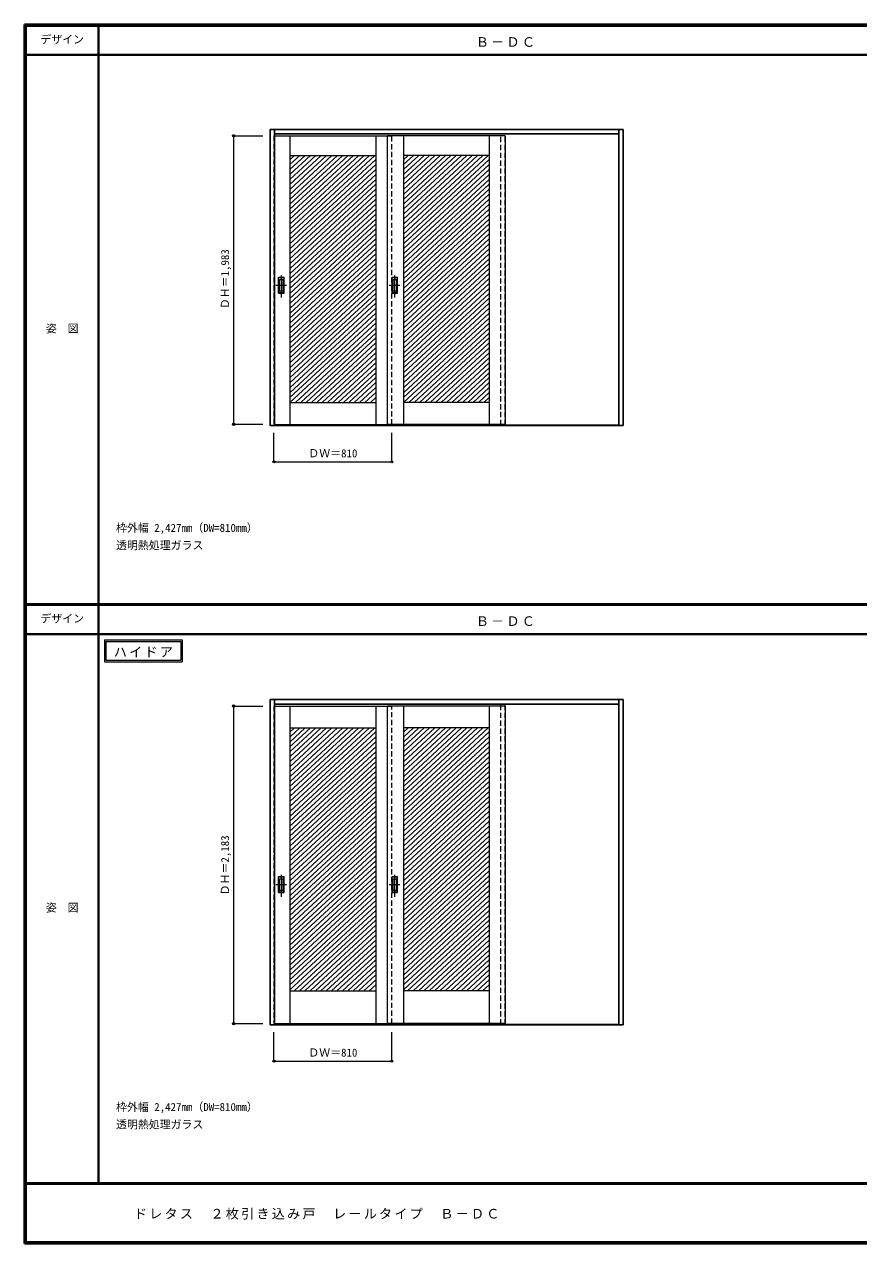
# Model space of a CAD drawing. Units: millimetres, scale not verified. Extents: x -6000 to 5700, y -4307 to 4175.
# Drawn here: x -6000 to -267, y -4205 to 4175 of the extents above; entities that cross this region are included whole.
import ezdxf
from ezdxf.enums import TextEntityAlignment as Align

# ---------------------------------------------------------------- set-up
doc = ezdxf.new("R2010")
doc.units = ezdxf.units.MM
doc.header["$LTSCALE"] = 30
doc.header["$PDMODE"] = 32
doc.header["$PDSIZE"] = 15
doc.linetypes.add('CHAIN1', pattern=[8, 5, -1, 1, -1])
doc.linetypes.add('DASHED1', pattern=[1.8, 1.2, -0.6])
for name, color, linetype, lineweight in [('0-2_扉', 7, 'Continuous', 18), ('0-4_枠', 3, 'Continuous', 25), ('0-6_引手', 7, 'Continuous', 18), ('0-A_文字', 7, 'Continuous', 18), ('0-B_寸法', 4, 'Continuous', 9), ('0-C_ハッチ', 4, 'Continuous', 9), ('F-1_枠', 6, 'Continuous', 40), ('F-A_文字', 7, 'Continuous', 18)]:
    doc.layers.add(name, color=color, linetype=linetype, lineweight=lineweight)
doc.styles.add('ＭＳ ゴシック', font='')
doc.styles.get('ＭＳ ゴシック').set_extended_font_data('MS Gothic')

msp = doc.modelspace()

# ---------------------------------------------------------------- linework, layer by layer
at = {"layer": '0-2_扉', "color": 4, "linetype": 'DASHED1', "lineweight": 9}
for p, q in [((-4285, 3409), (-4285, 1426)), ((-4282, 3409), (-4285, 3409)), ((-3475, 1426), (-3475, 3409)), ((-2725, 1421), (-2725, 3423)), ((-2695, 1421), (-2695, 3423)), ((-4282, 1426), (-4285, 1426)), ((-4285, -510.25), (-4285, -2693.25)), ((-4285, -510.25), (-4282, -510.25)), ((-4282, -2693.25), (-4285, -2693.25))]:
    msp.add_line(p, q, dxfattribs=at)
at = {"layer": '0-2_扉'}
for p, q in [((-4282, 3409), (-3475, 3409)), ((-4175, 3409), (-4175, 1426)), ((-3585, 3409), (-3585, 1426)), ((-3505, 3409), (-3475, 3409)), ((-3505, 1426), (-3505, 3409)), ((-2695, 3409), (-3505, 3409)), ((-3395, 3409), (-3395, 1426)), ((-2805, 3409), (-2805, 1426)), ((-4175, 3274), (-3585, 3274)), ((-2805, 3274), (-3395, 3274)), ((-4175, 1576), (-3585, 1576)), ((-2805, 1576), (-3395, 1576)), ((-4282, 1426), (-3475, 1426)), ((-3505, 1426), (-3475, 1426)), ((-4282, -510.25), (-3475, -510.25)), ((-4175, -510.25), (-4175, -2693.25)), ((-3585, -510.25), (-3585, -2693.25)), ((-3505, -510.25), (-3475, -510.25)), ((-3505, -2693.25), (-3505, -510.25)), ((-2695, -510.25), (-3505, -510.25)), ((-3395, -510.25), (-3395, -2693.25)), ((-2805, -510.25), (-2805, -2693.25)), ((-4175, -660.25), (-3585, -660.25)), ((-2805, -660.25), (-3395, -660.25)), ((-4175, -2468.25), (-3585, -2468.25)), ((-2805, -2468.25), (-3395, -2468.25)), ((-4282, -2693.25), (-3475, -2693.25)), ((-3505, -2693.25), (-3475, -2693.25))]:
    msp.add_line(p, q, dxfattribs=at)
at = {"layer": '0-2_扉', "color": 3, "lineweight": 25}
msp.add_line((-3505, 1418), (-3475, 1418), dxfattribs=at)
at = {"layer": '0-2_扉'}
for points in [[(-2695, 3409), (-2695, 1426), (-3505, 1426)], [(-2695, -510.25), (-2695, -2693.25), (-3505, -2693.25)]]:
    msp.add_lwpolyline(points, dxfattribs=at)
at = {"layer": '0-4_枠'}
for p, q in [((-4312, 3453), (-1885, 3453)), ((-4282, 1418), (-4282, 3453)), ((-1915, 1418), (-1915, 3453)), ((-1885, 1418), (-1885, 3453)), ((-4282, 3423), (-1915, 3423)), ((-1915, 1421), (-4282, 1421)), ((-1915, 1418), (-4282, 1418)), ((-1885, 1418), (-1915, 1418)), ((-4312, -466.25), (-1885, -466.25)), ((-4282, -2701.25), (-4282, -466.25)), ((-4282, -496.25), (-1915, -496.25)), ((-1915, -2701.25), (-1915, -466.25)), ((-1885, -2701.25), (-1885, -466.25)), ((-1915, -2698.25), (-4282, -2698.25)), ((-1915, -2701.25), (-4282, -2701.25)), ((-3505, -2701.25), (-3475, -2701.25)), ((-1885, -2701.25), (-1915, -2701.25))]:
    msp.add_line(p, q, dxfattribs=at)
at = {"layer": '0-4_枠', "color": 4, "linetype": 'DASHED1', "lineweight": 9}
for p, q in [((-2725, -2698.25), (-2725, -496.25)), ((-2695, -2698.25), (-2695, -496.25)), ((-3475, -2693.25), (-3475, -510.25))]:
    msp.add_line(p, q, dxfattribs=at)
at = {"layer": '0-4_枠'}
for points in [[(-4282, 1418), (-4312, 1418), (-4312, 3453)], [(-4282, -2701.25), (-4312, -2701.25), (-4312, -466.25)]]:
    msp.add_lwpolyline(points, dxfattribs=at)
at = {"layer": '0-6_引手'}
for p, q in [((-4253, 2438.5), (-4215, 2438.5)), ((-4253, 2328.5), (-4253, 2438.5)), ((-4215, 2328.5), (-4215, 2438.5)), ((-3473, 2438.5), (-3435, 2438.5)), ((-3473, 2328.5), (-3473, 2438.5)), ((-3435, 2328.5), (-3435, 2438.5)), ((-4246.5, 2422.5), (-4221.5, 2422.5)), ((-4246.5, 2344.5), (-4246.5, 2422.5)), ((-4221.5, 2344.5), (-4221.5, 2422.5)), ((-3466.5, 2422.5), (-3441.5, 2422.5)), ((-3466.5, 2344.5), (-3466.5, 2422.5)), ((-3441.5, 2344.5), (-3441.5, 2422.5)), ((-4253, 2328.5), (-4215, 2328.5)), ((-4246.5, 2344.5), (-4221.5, 2344.5)), ((-3473, 2328.5), (-3435, 2328.5)), ((-3466.5, 2344.5), (-3441.5, 2344.5)), ((-4253, -1680.75), (-4215, -1680.75)), ((-4253, -1790.75), (-4253, -1680.75)), ((-4246.5, -1696.75), (-4221.5, -1696.75)), ((-4246.5, -1774.75), (-4246.5, -1696.75)), ((-4221.5, -1774.75), (-4221.5, -1696.75)), ((-4215, -1790.75), (-4215, -1680.75)), ((-3473, -1680.75), (-3435, -1680.75)), ((-3473, -1790.75), (-3473, -1680.75)), ((-3466.5, -1696.75), (-3441.5, -1696.75)), ((-3466.5, -1774.75), (-3466.5, -1696.75)), ((-3441.5, -1774.75), (-3441.5, -1696.75)), ((-3435, -1790.75), (-3435, -1680.75)), ((-4253, -1790.75), (-4215, -1790.75)), ((-4246.5, -1774.75), (-4221.5, -1774.75)), ((-3473, -1790.75), (-3435, -1790.75)), ((-3466.5, -1774.75), (-3441.5, -1774.75))]:
    msp.add_line(p, q, dxfattribs=at)
at = {"layer": '0-6_引手', "linetype": 'CHAIN1'}
for p, q in [((-4234, 2298.27), (-4234, 2469.12)), ((-3454, 2298.27), (-3454, 2469.12)), ((-4272.07, 2383.5), (-4199.56, 2383.5)), ((-3492.07, 2383.5), (-3419.56, 2383.5)), ((-4234, -1820.98), (-4234, -1650.13)), ((-3454, -1820.98), (-3454, -1650.13)), ((-4272.07, -1735.75), (-4199.56, -1735.75)), ((-3492.07, -1735.75), (-3419.56, -1735.75))]:
    msp.add_line(p, q, dxfattribs=at)
at = {"layer": '0-6_引手', "linetype": 'DASHED1'}
for p, q in [((-4218, 2332.5), (-4218, 2434.5)), ((-3438, 2332.5), (-3438, 2434.5)), ((-4250, 2332.5), (-4218, 2332.5)), ((-3470, 2332.5), (-3438, 2332.5)), ((-4218, -1786.75), (-4218, -1684.75)), ((-3438, -1786.75), (-3438, -1684.75)), ((-4250, -1786.75), (-4218, -1786.75)), ((-3470, -1786.75), (-3438, -1786.75))]:
    msp.add_line(p, q, dxfattribs=at)
for points in [[(-4250, 2332.5), (-4250, 2434.5), (-4218, 2434.5)], [(-3470, 2332.5), (-3470, 2434.5), (-3438, 2434.5)], [(-4250, -1786.75), (-4250, -1684.75), (-4218, -1684.75)], [(-3470, -1786.75), (-3470, -1684.75), (-3438, -1684.75)]]:
    msp.add_lwpolyline(points, dxfattribs=at)
at = {"layer": '0-A_文字'}
for p, q in [((-5450, -55.5), (-5450, -205.5)), ((-5440, -65.5), (-4925.67, -65.5)), ((-4925.67, -65.5), (-4925.67, -195.5)), ((-5450, -205.5), (-4915.67, -205.5))]:
    msp.add_line(p, q, dxfattribs=at)
for points in [[(-5450, -55.5), (-4915.67, -55.5), (-4915.67, -205.5)], [(-5440, -65.5), (-5440, -195.5), (-4925.67, -195.5)]]:
    msp.add_lwpolyline(points, dxfattribs=at)
at = {"layer": '0-B_寸法'}
for p, q in [((-4562, 3409.5), (-4362, 3409.5)), ((-4562, 3409.5), (-4562, 1426.5)), ((-4562, 1426.5), (-4362, 1426.5)), ((-4285, 1168), (-4285, 1368)), ((-3475, 1168), (-3475, 1368)), ((-4285, 1168), (-3475, 1168)), ((-4562, -510.25), (-4362, -510.25)), ((-4562, -510.25), (-4562, -2693.25)), ((-4562, -2693.25), (-4362, -2693.25)), ((-4285, -2951.25), (-4285, -2751.25)), ((-3475, -2951.25), (-3475, -2751.25)), ((-4285, -2951.25), (-3475, -2951.25))]:
    msp.add_line(p, q, dxfattribs=at)
at = {"layer": '0-B_寸法', "color": 7}
for p in [(-4562, 3409.5), (-4562, 1426.5), (-4285, 1168), (-3475, 1168), (-4562, -510.25), (-4562, -2693.25), (-4285, -2951.25), (-3475, -2951.25)]:
    msp.add_point(p, dxfattribs=at)
at = {"layer": '0-C_ハッチ'}
for p, q in [((-4106.86, 3274), (-4175, 3210.9)), ((-4070.06, 3274), (-4175, 3176.83)), ((-4033.26, 3274), (-4175, 3142.76)), ((-3996.47, 3274), (-4175, 3108.69)), ((-4143.65, 3274), (-4175, 3244.97)), ((-3959.67, 3274), (-4175, 3074.62)), ((-3922.87, 3274), (-4175, 3040.55)), ((-3886.08, 3274), (-4175, 3006.48)), ((-3849.28, 3274), (-4175, 2972.41)), ((-3812.48, 3274), (-4175, 2938.34)), ((-3775.69, 3274), (-4175, 2904.26)), ((-3738.89, 3274), (-4175, 2870.19)), ((-3702.09, 3274), (-4175, 2836.12)), ((-3665.3, 3274), (-4175, 2802.05)), ((-3628.5, 3274), (-4175, 2767.98)), ((-3591.7, 3274), (-4175, 2733.91)), ((-3326.86, 3274), (-3395, 3210.9)), ((-3290.06, 3274), (-3395, 3176.83)), ((-3253.26, 3274), (-3395, 3142.76)), ((-3216.47, 3274), (-3395, 3108.69)), ((-3363.65, 3274), (-3395, 3244.97)), ((-3179.67, 3274), (-3395, 3074.62)), ((-3142.87, 3274), (-3395, 3040.55)), ((-3106.08, 3274), (-3395, 3006.48)), ((-3069.28, 3274), (-3395, 2972.41)), ((-3032.48, 3274), (-3395, 2938.34)), ((-2995.69, 3274), (-3395, 2904.26)), ((-2958.89, 3274), (-3395, 2870.19)), ((-2922.09, 3274), (-3395, 2836.12)), ((-2885.3, 3274), (-3395, 2802.05)), ((-2848.5, 3274), (-3395, 2767.98)), ((-2811.7, 3274), (-3395, 2733.91)), ((-3585, 3246.13), (-4175, 2699.84)), ((-3585, 3212.06), (-4175, 2665.77)), ((-2805, 3246.13), (-3395, 2699.84)), ((-2805, 3212.06), (-3395, 2665.77)), ((-3585, 3177.99), (-4175, 2631.7)), ((-3585, 3143.92), (-4175, 2597.62)), ((-3585, 3109.85), (-4175, 2563.55)), ((-2805, 3177.99), (-3395, 2631.7)), ((-2805, 3143.92), (-3395, 2597.62)), ((-2805, 3109.85), (-3395, 2563.55)), ((-3585, 3075.78), (-4175, 2529.48)), ((-3585, 3041.71), (-4175, 2495.41)), ((-2805, 3075.78), (-3395, 2529.48)), ((-2805, 3041.71), (-3395, 2495.41)), ((-3585, 3007.64), (-4175, 2461.34)), ((-3585, 2973.57), (-4175, 2427.27)), ((-3585, 2939.49), (-4175, 2393.2)), ((-2805, 3007.64), (-3395, 2461.34)), ((-2805, 2973.57), (-3395, 2427.27)), ((-2805, 2939.49), (-3395, 2393.2)), ((-3585, 2905.42), (-4175, 2359.13)), ((-3585, 2871.35), (-4175, 2325.06)), ((-2805, 2905.42), (-3395, 2359.13)), ((-2805, 2871.35), (-3395, 2325.06)), ((-3585, 2837.28), (-4175, 2290.99)), ((-3585, 2803.21), (-4175, 2256.91)), ((-3585, 2769.14), (-4175, 2222.84)), ((-2805, 2837.28), (-3395, 2290.99)), ((-2805, 2803.21), (-3395, 2256.91)), ((-2805, 2769.14), (-3395, 2222.84)), ((-3585, 2735.07), (-4175, 2188.77)), ((-3585, 2701), (-4175, 2154.7)), ((-2805, 2735.07), (-3395, 2188.77)), ((-2805, 2701), (-3395, 2154.7)), ((-3585, 2666.93), (-4175, 2120.63)), ((-3585, 2632.86), (-4175, 2086.56)), ((-3585, 2598.78), (-4175, 2052.49)), ((-2805, 2666.93), (-3395, 2120.63)), ((-2805, 2632.86), (-3395, 2086.56)), ((-2805, 2598.78), (-3395, 2052.49)), ((-3585, 2564.71), (-4175, 2018.42)), ((-3585, 2530.64), (-4175, 1984.35)), ((-2805, 2564.71), (-3395, 2018.42)), ((-2805, 2530.64), (-3395, 1984.35)), ((-3585, 2496.57), (-4175, 1950.27)), ((-3585, 2462.5), (-4175, 1916.2)), ((-2805, 2496.57), (-3395, 1950.27)), ((-2805, 2462.5), (-3395, 1916.2)), ((-3585, 2428.43), (-4175, 1882.13)), ((-3585, 2394.36), (-4175, 1848.06)), ((-3585, 2360.29), (-4175, 1813.99)), ((-2805, 2428.43), (-3395, 1882.13)), ((-2805, 2394.36), (-3395, 1848.06)), ((-2805, 2360.29), (-3395, 1813.99)), ((-3585, 2326.22), (-4175, 1779.92)), ((-3585, 2292.14), (-4175, 1745.85)), ((-2805, 2326.22), (-3395, 1779.92)), ((-2805, 2292.14), (-3395, 1745.85)), ((-3585, 2258.07), (-4175, 1711.78)), ((-3585, 2224), (-4175, 1677.71)), ((-3585, 2189.93), (-4175, 1643.64)), ((-2805, 2258.07), (-3395, 1711.78)), ((-2805, 2224), (-3395, 1677.71)), ((-2805, 2189.93), (-3395, 1643.64)), ((-3585, 2155.86), (-4175, 1609.56)), ((-3585, 2121.79), (-4175, 1575.49)), ((-2805, 2155.86), (-3395, 1609.56)), ((-2805, 2121.79), (-3395, 1575.49)), ((-3585, 2087.72), (-4137.66, 1576)), ((-3585, 2053.65), (-4100.86, 1576)), ((-3585, 2019.58), (-4064.06, 1576)), ((-2805, 2087.72), (-3357.66, 1576)), ((-2805, 2053.65), (-3320.86, 1576)), ((-2805, 2019.58), (-3284.06, 1576)), ((-3585, 1985.51), (-4027.27, 1576)), ((-3585, 1951.43), (-3990.47, 1576)), ((-2805, 1985.51), (-3247.27, 1576)), ((-2805, 1951.43), (-3210.47, 1576)), ((-3585, 1917.36), (-3953.67, 1576)), ((-3585, 1883.29), (-3916.88, 1576)), ((-3585, 1849.22), (-3880.08, 1576)), ((-2805, 1917.36), (-3173.67, 1576)), ((-2805, 1883.29), (-3136.88, 1576)), ((-2805, 1849.22), (-3100.08, 1576)), ((-3585, 1815.15), (-3843.28, 1576)), ((-3585, 1781.08), (-3806.49, 1576)), ((-2805, 1815.15), (-3063.28, 1576)), ((-2805, 1781.08), (-3026.49, 1576)), ((-3585, 1747.01), (-3769.69, 1576)), ((-3585, 1712.94), (-3732.89, 1576)), ((-3585, 1678.87), (-3696.09, 1576)), ((-2805, 1747.01), (-2989.69, 1576)), ((-2805, 1712.94), (-2952.89, 1576)), ((-2805, 1678.87), (-2916.1, 1576)), ((-3585, 1644.79), (-3659.3, 1576)), ((-3585, 1610.72), (-3622.5, 1576)), ((-2805, 1644.79), (-2879.3, 1576)), ((-2805, 1610.72), (-2842.5, 1576)), ((-4106.86, -660.25), (-4175, -723.35)), ((-4070.06, -660.25), (-4175, -757.42)), ((-4033.26, -660.25), (-4175, -791.49)), ((-3996.47, -660.25), (-4175, -825.56)), ((-4143.65, -660.25), (-4175, -689.28)), ((-3959.67, -660.25), (-4175, -859.63)), ((-3922.87, -660.25), (-4175, -893.7)), ((-3886.08, -660.25), (-4175, -927.77)), ((-3849.28, -660.25), (-4175, -961.84)), ((-3812.48, -660.25), (-4175, -995.91)), ((-3775.69, -660.25), (-4175, -1029.99)), ((-3738.89, -660.25), (-4175, -1064.06)), ((-3702.09, -660.25), (-4175, -1098.13)), ((-3665.3, -660.25), (-4175, -1132.2)), ((-3628.5, -660.25), (-4175, -1166.27)), ((-3591.7, -660.25), (-4175, -1200.34)), ((-3326.86, -660.25), (-3395, -723.35)), ((-3290.06, -660.25), (-3395, -757.42)), ((-3253.26, -660.25), (-3395, -791.49)), ((-3216.47, -660.25), (-3395, -825.56)), ((-3363.65, -660.25), (-3395, -689.28)), ((-3179.67, -660.25), (-3395, -859.63)), ((-3142.87, -660.25), (-3395, -893.7)), ((-3106.08, -660.25), (-3395, -927.77)), ((-3069.28, -660.25), (-3395, -961.84)), ((-3032.48, -660.25), (-3395, -995.91)), ((-2995.69, -660.25), (-3395, -1029.99)), ((-2958.89, -660.25), (-3395, -1064.06)), ((-2922.09, -660.25), (-3395, -1098.13)), ((-2885.3, -660.25), (-3395, -1132.2)), ((-2848.5, -660.25), (-3395, -1166.27)), ((-2811.7, -660.25), (-3395, -1200.34)), ((-3585, -688.12), (-4175, -1234.41)), ((-3585, -722.19), (-4175, -1268.48)), ((-2805, -688.12), (-3395, -1234.41)), ((-2805, -722.19), (-3395, -1268.48)), ((-3585, -756.26), (-4175, -1302.55)), ((-3585, -790.33), (-4175, -1336.63)), ((-3585, -824.4), (-4175, -1370.7)), ((-2805, -756.26), (-3395, -1302.55)), ((-2805, -790.33), (-3395, -1336.63)), ((-2805, -824.4), (-3395, -1370.7)), ((-3585, -858.47), (-4175, -1404.77)), ((-3585, -892.54), (-4175, -1438.84)), ((-2805, -858.47), (-3395, -1404.77)), ((-2805, -892.54), (-3395, -1438.84)), ((-3585, -926.61), (-4175, -1472.91)), ((-3585, -960.68), (-4175, -1506.98)), ((-3585, -994.76), (-4175, -1541.05)), ((-2805, -926.61), (-3395, -1472.91)), ((-2805, -960.68), (-3395, -1506.98)), ((-2805, -994.76), (-3395, -1541.05)), ((-3585, -1028.83), (-4175, -1575.12)), ((-3585, -1062.9), (-4175, -1609.19)), ((-2805, -1028.83), (-3395, -1575.12)), ((-2805, -1062.9), (-3395, -1609.19)), ((-3585, -1096.97), (-4175, -1643.26)), ((-3585, -1131.04), (-4175, -1677.34)), ((-3585, -1165.11), (-4175, -1711.41)), ((-2805, -1096.97), (-3395, -1643.26)), ((-2805, -1131.04), (-3395, -1677.34)), ((-2805, -1165.11), (-3395, -1711.41)), ((-3585, -1199.18), (-4175, -1745.48)), ((-3585, -1233.25), (-4175, -1779.55)), ((-2805, -1199.18), (-3395, -1745.48)), ((-2805, -1233.25), (-3395, -1779.55)), ((-3585, -1267.32), (-4175, -1813.62)), ((-3585, -1301.4), (-4175, -1847.69)), ((-3585, -1335.47), (-4175, -1881.76)), ((-2805, -1267.32), (-3395, -1813.62)), ((-2805, -1301.4), (-3395, -1847.69)), ((-2805, -1335.47), (-3395, -1881.76)), ((-3585, -1369.54), (-4175, -1915.83)), ((-3585, -1403.61), (-4175, -1949.9)), ((-2805, -1369.54), (-3395, -1915.83)), ((-2805, -1403.61), (-3395, -1949.9)), ((-3585, -1437.68), (-4175, -1983.98)), ((-3585, -1471.75), (-4175, -2018.05)), ((-3585, -1505.82), (-4175, -2052.12)), ((-2805, -1437.68), (-3395, -1983.98)), ((-2805, -1471.75), (-3395, -2018.05)), ((-2805, -1505.82), (-3395, -2052.12)), ((-3585, -1539.89), (-4175, -2086.19)), ((-3585, -1573.96), (-4175, -2120.26)), ((-2805, -1539.89), (-3395, -2086.19)), ((-2805, -1573.96), (-3395, -2120.26)), ((-3585, -1608.03), (-4175, -2154.33)), ((-3585, -1642.11), (-4175, -2188.4)), ((-2805, -1608.03), (-3395, -2154.33)), ((-2805, -1642.11), (-3395, -2188.4)), ((-3585, -1676.18), (-4175, -2222.47)), ((-3585, -1710.25), (-4175, -2256.54)), ((-3585, -1744.32), (-4175, -2290.62)), ((-2805, -1676.18), (-3395, -2222.47)), ((-2805, -1710.25), (-3395, -2256.54)), ((-2805, -1744.32), (-3395, -2290.62)), ((-3585, -1778.39), (-4175, -2324.69)), ((-3585, -1812.46), (-4175, -2358.76)), ((-2805, -1778.39), (-3395, -2324.69)), ((-2805, -1812.46), (-3395, -2358.76)), ((-3585, -1846.53), (-4175, -2392.83)), ((-3585, -1880.6), (-4175, -2426.9)), ((-3585, -1914.67), (-4175, -2460.97)), ((-2805, -1846.53), (-3395, -2392.83)), ((-2805, -1880.6), (-3395, -2426.9)), ((-2805, -1914.67), (-3395, -2460.97)), ((-3585, -1948.75), (-4146.07, -2468.25)), ((-3585, -1982.82), (-4109.27, -2468.25)), ((-2805, -1948.75), (-3366.07, -2468.25)), ((-2805, -1982.82), (-3329.27, -2468.25)), ((-3585, -2016.89), (-4072.47, -2468.25)), ((-3585, -2050.96), (-4035.68, -2468.25)), ((-3585, -2085.03), (-3998.88, -2468.25)), ((-2805, -2016.89), (-3292.47, -2468.25)), ((-2805, -2050.96), (-3255.68, -2468.25)), ((-2805, -2085.03), (-3218.88, -2468.25)), ((-3585, -2119.1), (-3962.08, -2468.25)), ((-3585, -2153.17), (-3925.29, -2468.25)), ((-2805, -2119.1), (-3182.08, -2468.25)), ((-2805, -2153.17), (-3145.29, -2468.25)), ((-3585, -2187.24), (-3888.49, -2468.25)), ((-3585, -2221.31), (-3851.69, -2468.25)), ((-3585, -2255.38), (-3814.89, -2468.25)), ((-2805, -2187.24), (-3108.49, -2468.25)), ((-2805, -2221.31), (-3071.69, -2468.25)), ((-2805, -2255.38), (-3034.9, -2468.25)), ((-3585, -2289.46), (-3778.1, -2468.25)), ((-3585, -2323.53), (-3741.3, -2468.25)), ((-2805, -2289.46), (-2998.1, -2468.25)), ((-2805, -2323.53), (-2961.3, -2468.25)), ((-3585, -2357.6), (-3704.5, -2468.25)), ((-3585, -2391.67), (-3667.71, -2468.25)), ((-3585, -2425.74), (-3630.91, -2468.25)), ((-2805, -2357.6), (-2924.5, -2468.25)), ((-2805, -2391.67), (-2887.71, -2468.25)), ((-2805, -2425.74), (-2850.91, -2468.25))]:
    msp.add_line(p, q, dxfattribs=at)
at = {"layer": 'F-1_枠'}
for p, q in [((-6000, 4175), (5700, 4175)), ((-6000, 4175), (-6000, -4205)), ((-6000, 4170), (5700, 4170)), ((-6000, 4165), (5700, 4165)), ((-5995, 4175), (-5995, -4205)), ((-5990, 4175), (-5990, -4205)), ((-5490, 4175), (-5490, -3790)), ((-6000, 3965), (5700, 3965)), ((-6000, 190.5), (5700, 190.5)), ((-6000, 187.5), (5700, 187.5)), ((-6000, 184.5), (5700, 184.5)), ((-6000, -15.5), (5700, -15.5)), ((5700, -3790), (-6000, -3790)), ((5700, -3795), (-6000, -3795)), ((5700, -4195), (-6000, -4195)), ((5700, -4200), (-6000, -4200)), ((5700, -4205), (-6000, -4205))]:
    msp.add_line(p, q, dxfattribs=at)

# ---------------------------------------------------------------- texts
at = {"layer": '0-A_文字', "style": 'ＭＳ ゴシック'}
for s, p in [('枠外幅 2,427mm（DW=810mm）', (-5370, 670.5)), ('透明熱処理ガラス', (-5370, 550.5)), ('枠外幅 2,427mm（DW=810mm）', (-5370, -3310)), ('透明熱処理ガラス', (-5370, -3430))]:
    msp.add_text(s, height=54.99, dxfattribs=at).set_placement(p, align=Align.BOTTOM_LEFT)
at = {"layer": '0-A_文字', "char_height": 65.98, "attachment_point": 7, "style": 'ＭＳ ゴシック'}
for s, insert in [('\\T1.17;Ｂ－ＤＣ', (-2897.5, 4020)), ('\\T1.17;Ｂ－ＤＣ', (-2897.5, 39.5)), ('\\T1.17;ハイドア', (-5385.34, -175.5))]:
    msp.add_mtext(s, dxfattribs=dict(at, insert=insert))
at = {"layer": '0-B_寸法', "color": 7, "style": 'ＭＳ ゴシック'}
for s, p in [('ＤＨ＝1,983', (-4577, 2217.75)), ('ＤＨ＝2,183', (-4577, -1811.25))]:
    msp.add_text(s, height=54.99, rotation=90, dxfattribs=at).set_placement(p, align=Align.BOTTOM_LEFT)
for p in [(-4048.75, 1183), (-4048.75, -2936.25)]:
    msp.add_text('ＤＷ＝810', height=54.99, dxfattribs=at).set_placement(p, align=Align.BOTTOM_LEFT)
at = {"layer": 'F-A_文字', "style": 'ＭＳ ゴシック'}
for s, p in [('デザイン', (-5890, 4027.5)), ('姿\u3000図', (-5852.5, 2040.25)), ('デザイン', (-5890, 47)), ('姿\u3000図', (-5852.5, -1940.25))]:
    msp.add_text(s, height=54.99, dxfattribs=at).set_placement(p, align=Align.BOTTOM_LEFT)
at = {"layer": 'F-A_文字', "insert": (-5247.55, -4040), "char_height": 65.98, "attachment_point": 7, "style": 'ＭＳ ゴシック'}
msp.add_mtext('\\T1.17;ドレタス\u3000２枚引き込み戸\u3000レールタイプ\u3000Ｂ－ＤＣ', dxfattribs=at)

doc.saveas('drawing.dxf')
